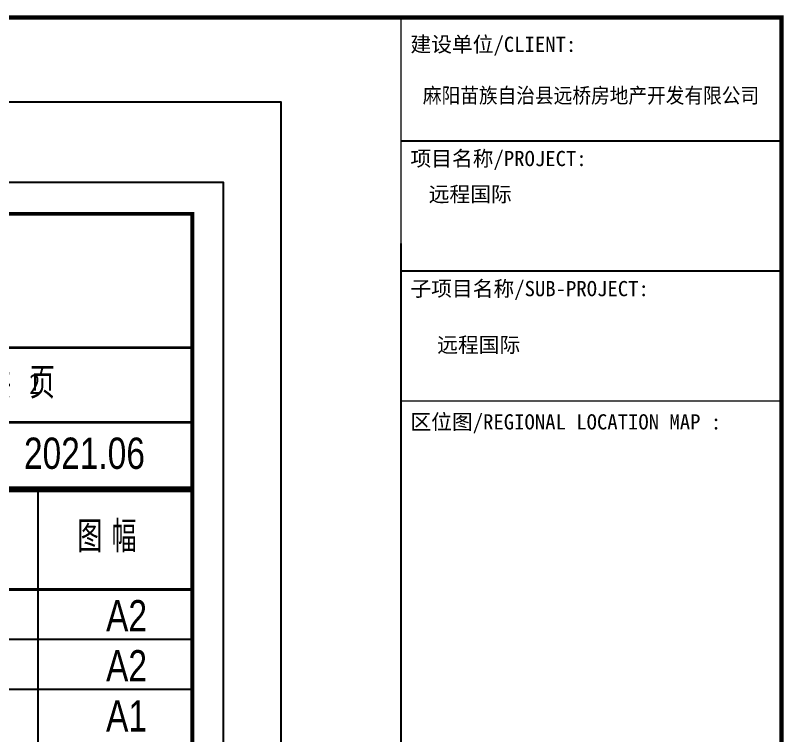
# Model space of a CAD drawing. Extents: x -737978 to 768813, y -372247 to 1140308.
# Drawn here: x -642409 to -630129, y 65079 to 76584 of the extents above; entities that cross this region are included whole.
import ezdxf

# ---------------------------------------------------------------- set-up
doc = ezdxf.new("R2010")
doc.units = 0
doc.header["$LTSCALE"] = 10
doc.header["$MEASUREMENT"] = 0
doc.layers.get('0').update_dxf_attribs({"linetype": 'CONTINUOUS'})
for name, color, linetype in [('8', 8, 'CONTINUOUS'), ('BORDER', 7, 'CONTINUOUS'), ('PUB_TEXT', 7, 'CONTINUOUS'), ('PUB_TITLE', 4, 'CONTINUOUS')]:
    doc.layers.add(name, color=color, linetype=linetype)
doc.styles.add('-宋体', font='', dxfattribs={"width": 0.8})
doc.styles.add('_HZTXT', font='ros.shx', dxfattribs={"width": 0.8, "bigfont": 'hztxt.shx'})
doc.styles.add('样式 1', font='simhei.ttf', dxfattribs={"width": 1.01})
doc.styles.get('-宋体').set_extended_font_data('SimSun')

# ---------------------------------------------------------------- blocks, each defined once
blk = doc.blocks.new('TQ1')
at = {"layer": 'PUB_TITLE'}
for p, q in [((-49855, -380355), (-43855, -380355)), ((-49855, -382405), (-43855, -382405))]:
    blk.add_line(p, q, dxfattribs=at)
at = {"layer": 'PUB_TITLE', "const_width": 20}
for points in [[(-49855, -378414), (-49855, -418455)], [(-49855, -384455), (-43855, -384455)]]:
    blk.add_lwpolyline(points, dxfattribs=at)
at = {"layer": 'PUB_TITLE', "style": '-宋体'}
for s, p in [('建设单位/CLIENT:', (-49705, -378955)), ('项目名称/PROJECT:', (-49705, -380755)), ('远程国际', (-49417, -381317)), ('子项目名称/SUB-PROJECT:', (-49705, -382805)), ('远程国际', (-49283, -383691)), ('区位图/REGIONAL LOCATION MAP :', (-49705, -384905))]:
    blk.add_text(s, height=240, dxfattribs=at).set_placement(p)
at = {"layer": 'PUB_TITLE', "style": '-宋体', "width": 0.9}
blk.add_text('麻阳苗族自治县远桥房地产开发有限公司', height=240, dxfattribs=at).set_placement((-49509, -379761))

msp = doc.modelspace()

# ---------------------------------------------------------------- linework, layer by layer
at = {"layer": '8'}
msp.add_lwpolyline([(-636246.3, 72943.1), (-636246.3, 35963.6)], dxfattribs=at)
at = {"layer": 'BORDER'}
msp.add_lwpolyline([(-638164.6, 37313.7), (-661690.9, 37313.7), (-661690.9, 75204.6), (-638164.6, 75204.6)], close=True, dxfattribs=at)
at = {"layer": 'PUB_TITLE'}
for p, q in [((-658510.6, 73413.7), (-639580.1, 73413.7)), ((-642047.5, 68982.9), (-642047.5, 38613.7)), ((-639580.1, 66613.7), (-658510.6, 66613.7)), ((-639580.1, 65813.7), (-658510.6, 65813.7))]:
    msp.add_line(p, q, dxfattribs=at)
at = {"layer": 'PUB_TITLE', "const_width": 70.7}
msp.add_lwpolyline([(-687154.6, 35963.3), (-630164.7, 35963.3), (-630164.7, 76549.1), (-687154.6, 76549.1)], close=True, dxfattribs=at)
at = {"layer": 'PUB_TITLE'}
msp.add_lwpolyline([(-639080.1, 38113.7), (-639080.1, 73913.7), (-660080.1, 73913.7), (-660080.1, 38113.7)], close=True, dxfattribs=at)
for points, const_width in [([(-658510.6, 38613.7), (-639580.1, 38613.7), (-658510.6, 38613.7), (-658510.6, 73413.7), (-639580.1, 73413.7), (-639580.1, 38613.7)], 60), ([(-639580.1, 71275.9), (-652108.2, 71275.9)], 45), ([(-639580.1, 70082.4), (-652108.2, 70082.4)], 45), ([(-639580.1, 69013.7), (-658510.6, 69013.7)], 100), ([(-639580.1, 67413.7), (-658510.6, 67413.7)], 45)]:
    msp.add_lwpolyline(points, dxfattribs=dict(at, const_width=const_width))

# ---------------------------------------------------------------- block references
at = {"xscale": 1.01360066206343, "yscale": 1.01360066206343, "zscale": 1.01360066206343}
msp.add_blockref('TQ1', (-585713.5, 460109.7), dxfattribs=at)

# ---------------------------------------------------------------- texts
at = {"style": '_HZTXT', "width": 0.8}
for s, p in [('2021.06', (-642271.8, 69340)), ('图 幅', (-641418.7, 68008.6)), ('A2', (-640959.2, 66745)), ('A2', (-640959.2, 65945)), ('A1', (-640959.2, 65145))]:
    msp.add_text(s, height=500, dxfattribs=at).set_placement(p)
at = {"layer": 'PUB_TEXT', "width": 0.8}
for s, height, style, p in [('第  页 共  页', 500, '_HZTXT', (-644120.8, 70462.9)), ('2', 320, '样式 1', (-642187, 70535.8))]:
    msp.add_text(s, height=height, dxfattribs=dict(at, style=style)).set_placement(p)

doc.saveas('drawing.dxf')
